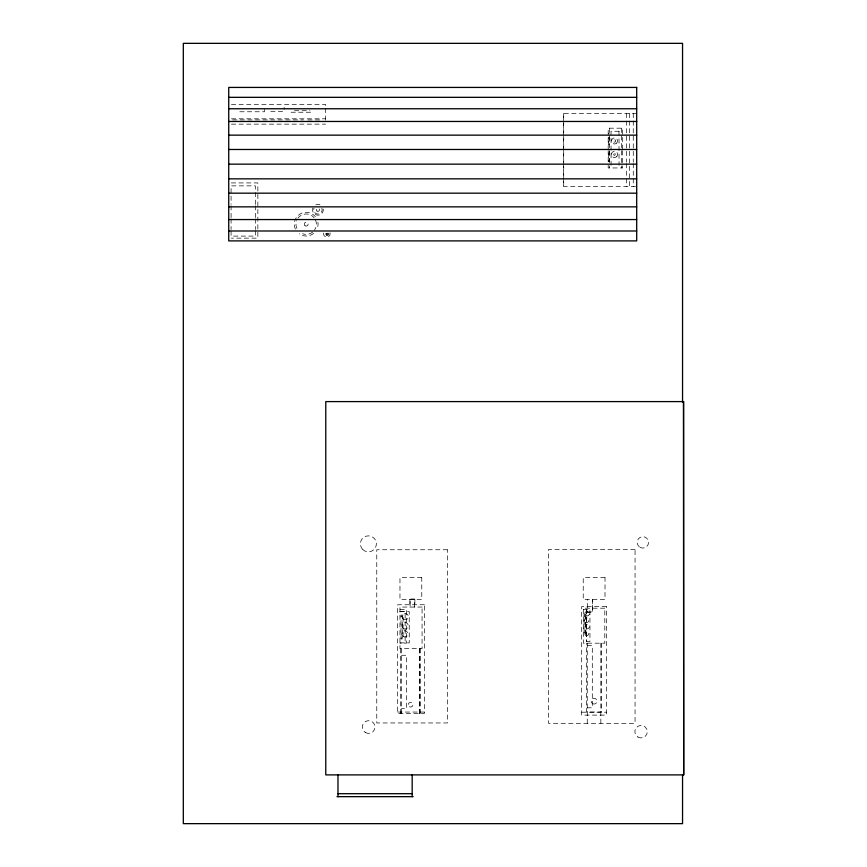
<?xml version="1.0" encoding="UTF-8"?>
<svg xmlns="http://www.w3.org/2000/svg" width="867" height="867" viewBox="0 0 867 867"><rect width="100%" height="100%" fill="white"/><g stroke="black" fill="none" stroke-linecap="round" stroke-linejoin="round"><path stroke-width="0.65" stroke-dasharray="4.33 3.25" d="M231.435 104.398L325.58 104.398L325.58 107.031M294.498 110.716L310.007 110.716M270.732 111.301L284.105 111.301L284.105 107.335M239.823 111.767L264.478 111.767L264.478 108.538M291.063 112.233L312.087 112.233M636.692 113.404L563.55 113.404L563.55 162.151M231.435 118.812L325.58 118.812M232.681 119.906L303.472 119.906M307.818 119.939L320.313 119.939M231.435 124.144L325.58 124.144M619.049 131.253L611.018 131.253L611.072 165.369M608.396 133.28L609.241 133.28M231.359 182.926L257.857 182.926L257.857 238.143L231.359 238.143M635.544 186.524L563.55 186.524L563.55 163.505M399.969 609.544L406.547 609.544L406.547 643.13L399.969 643.13M583.307 609.555L589.95 609.555L589.95 641.526L583.307 641.591M399.969 611.571L405.138 611.571L405.138 642.87M399.969 611.668L409.235 611.668L409.235 642.902L399.969 642.87M587.327 611.929L592.432 611.929L592.432 599.444M584.076 615.928L585.149 615.928L585.149 632.379L584.076 632.379M401.009 616.242L402.689 616.242L402.689 638.069L401.009 638.069M587.262 645.666L592.302 645.666L592.302 707.786L587.262 707.786M401.432 655.279L406.666 655.279L406.666 708.469L401.432 708.469M397.682 712.056L424.364 712.056M581.692 712.197L606.412 712.197M633.268 113.404L633.268 162.151M633.268 163.505L633.268 186.524M629.637 113.404L629.637 164.86M629.637 166.215L629.637 186.524M626.364 113.404L626.364 162.151M626.364 163.505L626.364 186.524M622.679 149.395L622.679 128.186L608.19 128.186L608.19 149.395M622.679 150.717L622.679 167.949L608.19 167.949L608.19 150.717M621.466 128.186L621.466 149.395M621.466 150.717L621.466 167.949M618.995 131.253L619.049 165.369M609.403 128.186L609.403 149.395M609.403 150.717L609.403 167.949M609.241 137.138L609.241 144.832L608.396 144.832L608.396 137.138M609.241 151.216L609.241 161.425L608.396 161.425L608.396 151.216M601.622 643.184L601.622 712.035L586.482 712.035L586.482 643.184M600.831 643.184L600.831 723.316M592.324 599.444L592.324 612.536L587.436 612.536L587.327 599.444M587.262 643.184L587.262 723.316M586.666 609.555L586.666 641.591M586.526 609.555L586.526 641.591M563.713 113.404L563.713 164.86M563.713 166.215L563.713 186.524M420.246 648.646L420.246 713.53M419.769 648.646L419.769 713.53M419.357 648.646L419.357 713.53M414.87 599.39L414.87 607.052M414.675 607.052L414.675 598.989L410.102 598.989L410.102 607.052M409.907 599.39L409.907 607.052M401.432 648.646L401.432 713.53M400.543 648.646L400.543 713.53M325.58 108.332L325.58 120.199M255.386 204.374L255.386 185.863L231.077 185.863L231.077 204.374M255.386 205.696L255.386 217.595M255.386 218.917L255.386 229.484M255.386 230.806L255.386 236.095L231.077 236.095L231.077 230.806M231.077 205.696L231.077 217.595M231.077 218.917L231.077 229.484M315.49 219.969A10.209 10.209 0 0 1 314.483 230.134M312.662 232.074A10.209 10.209 0 0 1 302.583 233.732M296.882 228.389A10.209 10.209 0 0 1 296.633 220.576M297.89 218.235A10.209 10.209 0 0 1 314.082 217.704M317.907 222.255A11.878 11.878 0 0 1 317.3 228.368M313.713 233.364A11.878 11.878 0 0 1 299.267 233.83M295.365 229.072A11.878 11.878 0 0 1 315.371 216.652M321.841 208.188A4.227 4.227 0 0 1 317.951 214.051A4.227 4.227 0 0 1 314.027 208.21M323.272 209.099A5.386 5.386 0 0 1 317.246 215.157A5.386 5.386 0 0 1 312.954 207.766M315.859 204.85A5.386 5.386 0 0 1 319.988 204.84M330.034 232.822A3.327 3.327 0 0 1 326.826 237.016A3.327 3.327 0 0 1 323.619 232.822M328.766 233.169A2.016 2.016 0 0 1 326.826 235.705A2.016 2.016 0 0 1 324.887 233.169M327.834 233.104A1.17 1.17 0 0 1 326.826 234.859A1.17 1.17 0 0 1 325.819 233.104M326.295 233.548C326.913 235.661 328.008 232.053 326.295 233.548M613.489 154.12C614.801 158.227 616.675 151.226 613.489 154.12M635.056 549.429L548.551 549.429L548.551 723.316L635.056 723.316L635.056 549.429M447.491 549.754L376.766 549.754L376.766 722.959L447.491 722.959L447.491 549.754M421.763 577.65L399.969 577.65L399.969 599.444L421.763 599.444L421.763 577.65M605.014 577.65L583.22 577.65L583.22 599.444L605.014 599.444L605.014 577.65M424.364 604.754L397.682 604.754L397.682 713.465L424.364 713.465L424.364 604.754M606.412 606.575L581.692 606.575L581.692 715.112L606.412 715.112L606.412 606.575M422.066 607.052L399.969 607.052L399.969 648.646L422.066 648.646L422.066 607.052M604.798 608.19L583.307 608.19L583.307 643.184L604.798 643.184L604.798 608.19M585.821 614.259L584.076 614.259L584.076 633.875L585.821 633.875L585.821 614.259M403.09 615.093L401.009 615.093L401.009 639.001L403.09 639.001L403.09 615.093M403.729 619.309A3.089 3.089 0 0 0 408.357 616.632A3.089 3.089 0 0 0 403.729 613.955A3.089 3.089 0 0 0 403.729 619.309M403.383 628.532A3.219 3.219 0 0 0 408.227 625.736A3.219 3.219 0 0 0 403.383 622.939A3.219 3.219 0 0 0 403.383 628.532M403.144 636.541A3.089 3.089 0 0 0 407.783 633.864A3.089 3.089 0 0 0 403.144 631.187A3.089 3.089 0 0 0 403.144 636.541M409.419 706.735A2.352 2.352 0 0 0 412.941 704.708A2.352 2.352 0 0 0 409.419 702.671A2.352 2.352 0 0 0 409.419 706.735M365.451 732.572A6.383 6.383 0 0 0 375.021 727.045A6.383 6.383 0 0 0 365.451 721.517A6.383 6.383 0 0 0 365.451 732.572M362.731 549.494A7.987 7.987 0 0 0 376.105 545.917A7.987 7.987 0 0 0 366.308 536.131A7.987 7.987 0 0 0 362.731 549.494M592.638 703.668A2.883 2.883 0 0 0 596.962 701.165A2.883 2.883 0 0 0 592.638 698.661A2.883 2.883 0 0 0 592.638 703.668M585.984 615.635A2.287 2.287 0 0 0 589.408 613.652A2.287 2.287 0 0 0 585.984 611.679A2.287 2.287 0 0 0 585.984 615.635M585.604 622.246A2.146 2.146 0 0 0 588.834 620.382A2.146 2.146 0 0 0 585.604 618.529A2.146 2.146 0 0 0 585.604 622.246M586.146 628.586A2.081 2.081 0 0 0 589.267 626.776A2.081 2.081 0 0 0 586.146 624.977A2.081 2.081 0 0 0 586.146 628.586M585.843 635.338A1.951 1.951 0 0 0 588.758 633.658A1.951 1.951 0 0 0 585.843 631.967A1.951 1.951 0 0 0 585.843 635.338M640.009 547.337A5.711 5.711 0 0 0 648.57 542.395A5.711 5.711 0 0 0 640.009 537.453A5.711 5.711 0 0 0 640.009 547.337M637.971 737.08A6.242 6.242 0 0 0 647.335 731.672A6.242 6.242 0 0 0 637.971 726.264A6.242 6.242 0 0 0 637.971 737.08M305.065 225.734A1.918 1.918 0 0 0 308.099 224.369A1.918 1.918 0 0 0 305.401 222.429A1.918 1.918 0 0 0 305.065 225.734M317.008 211.028A1.528 1.528 0 0 0 319.446 210.009A1.528 1.528 0 0 0 317.344 208.405A1.528 1.528 0 0 0 317.008 211.028M616.665 143.088A3.024 3.013 -90 0 0 615.31 138.037A3.024 3.013 -90 0 0 611.614 141.733A3.024 3.013 -90 0 0 616.665 143.088M616.719 156.591A3.089 3.089 -90 0 0 615.342 151.422A3.089 3.089 -90 0 0 611.56 155.204A3.089 3.089 -90 0 0 616.719 156.591M613.923 141.993A1.214 1.203 0 0 0 615.733 140.953A1.214 1.203 0 0 0 613.923 139.912A1.214 1.203 0 0 0 613.923 141.993"/><path stroke-width="1.3" d="M228.736 97.332L636.692 97.332M228.736 108.765L636.692 108.765M228.736 121.467L636.692 121.467M228.736 135.144L636.692 135.144M228.736 149.482L636.692 149.482M228.736 164.156L636.692 164.156M228.736 178.84L636.692 178.84M228.736 193.178L636.692 193.178M228.736 206.855L636.692 206.855M228.736 219.557L636.692 219.557M228.736 230.99L636.692 230.99M683.543 401.594L325.775 401.594L325.775 774.892L683.684 774.892L683.543 401.594L683.684 774.892M337.978 793.695L412.172 793.695M336.992 796.654L413.158 796.654M682.546 402.342L682.546 43.35L183.316 43.35L183.316 823.65L682.546 823.65L682.546 774.881M412.172 774.892L412.172 796.654M337.978 774.892L337.978 796.654M636.692 87.426L228.736 87.426L228.736 240.896L636.692 240.896L636.692 87.426"/></g></svg>
